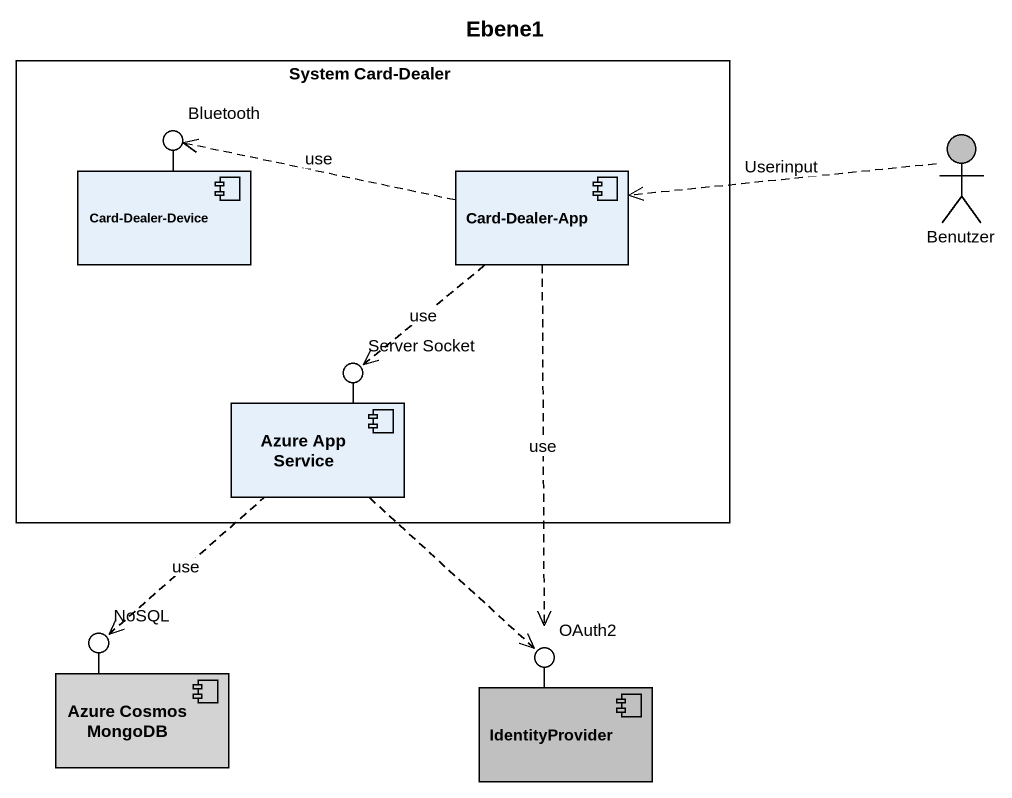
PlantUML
@startuml
title Ebene1
rectangle "System Card-Dealer" as System_Card_Dealer {
  component "Card-Dealer-Device" as Card_Dealer_Device
  component "Card-Dealer-App" as Card_Dealer_App
  component "Azure App Service" as Azure_App_Service
}
() Bluetooth
actor Benutzer #C0C0C0
() "Server Socket" as Server_Socket
() NoSQL
component "Azure Cosmos MongoDB" as Azure_Cosmos_MongoDB #D3D3D3
component IdentityProvider #C0C0C0
() OAuth2
Card_Dealer_Device -up- Bluetooth
Azure_App_Service -up- Server_Socket
Azure_Cosmos_MongoDB -up- NoSQL
IdentityProvider -up- OAuth2
Card_Dealer_App .left.> Bluetooth : use
Card_Dealer_App ..> Server_Socket : use
Card_Dealer_App ..> OAuth2 : use
Benutzer .left.> Card_Dealer_App : Userinput
Azure_App_Service ..> OAuth2
NoSQL <.up. Azure_App_Service : use
@enduml
